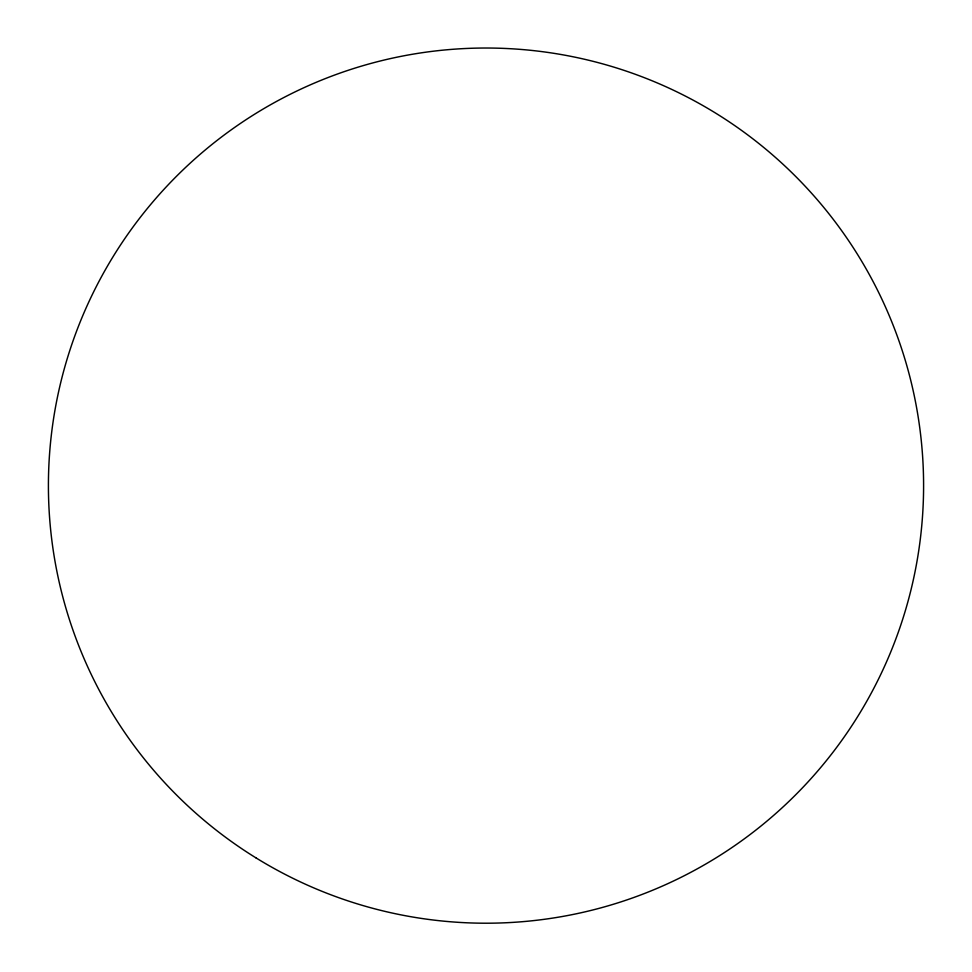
<?xml version="1.0" encoding="UTF-8"?>
<svg xmlns="http://www.w3.org/2000/svg" width="972" height="972" viewBox="0 0 972 972"><rect width="100%" height="100%" fill="white"/><g stroke="black" fill="none" stroke-linecap="round" stroke-linejoin="round"><path stroke-width="1.46" d="M256.073 857.936A437.594 437.594 0 0 0 923.4 498.587A437.594 437.594 0 0 0 278.527 100.335A437.594 437.594 0 0 0 256.073 857.936"/></g></svg>
